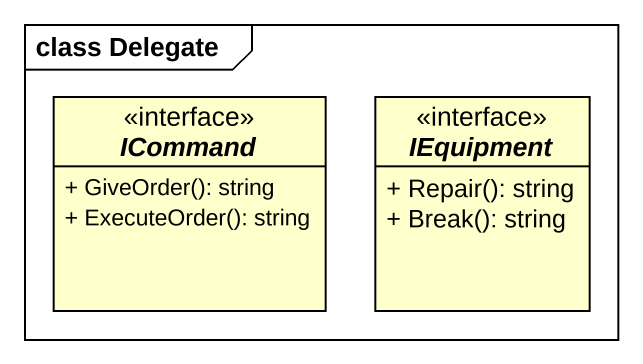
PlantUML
@startuml
mainframe class Delegate
hide circle
hide empty members
skinparam classAttributeIconSize 0
interface ICommand {
  + GiveOrder(): string
  + ExecuteOrder(): string
}
interface IEquipment {
  + Repair(): string
  + Break(): string
}
@enduml
